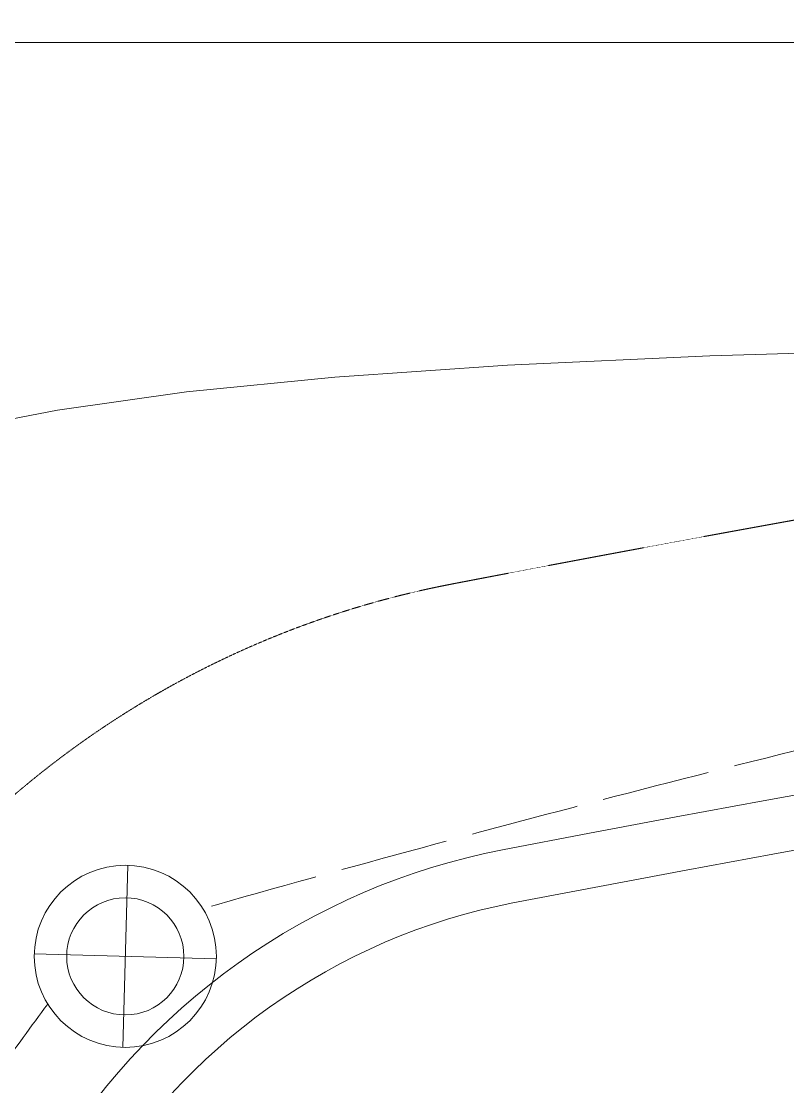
# Model space of a CAD drawing. Extents: x 227908 to 346795, y -79583 to 2597.
# Drawn here: x 244487 to 247035, y -13184 to -9640 of the extents above; entities that cross this region are included whole.
import ezdxf

# ---------------------------------------------------------------- set-up
doc = ezdxf.new("R2010")
doc.units = 0
doc.header["$LTSCALE"] = 3
doc.header["$MEASUREMENT"] = 0
doc.linetypes.add('ACAD_ISO02W100', pattern=[15, 12, -3])
doc.linetypes.add('HIDDEN', pattern=[0.375, 0.25, -0.125])
doc.layers.add('Cable', color=4, linetype='ACAD_ISO02W100', lineweight=13)
doc.layers.add('VP', color=7, linetype='CONTINUOUS')
doc.layers.add('WIN', color=7, linetype='CONTINUOUS')

msp = doc.modelspace()

# ---------------------------------------------------------------- linework, layer by layer
at = {"layer": 'Cable', "color": 0, "lineweight": 13, "ltscale": 10}
for centre, radius, start, end in [((261665.56609, -70752.59416), 60476.77528, 94.4522992855, 105.906243072), ((254777.86751, -20495.76202), 12714.47323, 143.364885141, 182.883700753)]:
    msp.add_arc(centre, radius, start, end, dxfattribs=at)
at = {"layer": 'VP', "color": 0, "lineweight": 13}
for p, q in [((244841.28968, -12447.32792), (244824.88293, -13052.88126)), ((244530.30963, -12741.90121), (245135.86298, -12758.30797))]:
    msp.add_line(p, q, dxfattribs=at)
msp.add_lwpolyline([(241336.78375, -7700.67953, 0, 328.125, 0), (241751.73534, -8297.4227, 0, 0, 0), (244693.67574, -12481.20739, 0, 0, 0)], format="xyseb", dxfattribs=at)
for radius in [302.88778, 194.88778]:
    msp.add_circle((244833.08631, -12750.10459), radius, dxfattribs=at)
at = {"layer": 'WIN', "color": 0, "lineweight": 13}
msp.add_lwpolyline([(289763.01371, -34370.95735), (289763.01371, -9710.95726), (240263.01371, -9710.95726), (240263.01371, -34370.95735)], close=True, dxfattribs=at)
msp.add_lwpolyline([(247565.87315, -10729.0072), (246776.24447, -10753.16777), (246103.31307, -10784.03623), (245529.41085, -10823.24224), (245036.86971, -10872.41544), (244608.02153, -10933.18548), (244227.34046, -11006.88043), (243887.86958, -11093.62201), (243584.79423, -11193.23032), (243313.29975, -11305.5255), (243068.57147, -11430.32765), (242845.79473, -11567.45691), (242640.15487, -11716.7334), (242446.83721, -11877.97722), (242262.11878, -12051.89456), (242086.6433, -12242.73573), (241922.14618, -12455.63712), (241770.36282, -12695.73509), (241633.02862, -12968.16603), (241511.87901, -13278.06631)], dxfattribs=at)
at = {"layer": 'WIN', "color": 0, "linetype": 'HIDDEN', "lineweight": 13}
for centre, radius, start, end in [((264751.79156, -109161.05017), 99448.75392, 79.1112184515, 100.9172811717), ((246513.61588, -14605.14632), 3150, 100.91728117, 150.00949938)]:
    msp.add_arc(centre, radius, start, end, dxfattribs=at)
at = {"layer": 'WIN', "color": 0, "lineweight": 13}
for centre, radius, start, end in [((264751.79156, -109161.05017), 98548.75392, 79.1112184515, 100.9172811717), ((264751.79156, -109161.05017), 98368.75392, 79.1112184515, 100.9172811717), ((246513.61588, -14605.14632), 2250, 100.91728117, 150.00949938), ((246513.61588, -14605.14632), 2070, 100.91728117, 150.00949938)]:
    msp.add_arc(centre, radius, start, end, dxfattribs=at)

doc.saveas('drawing.dxf')
